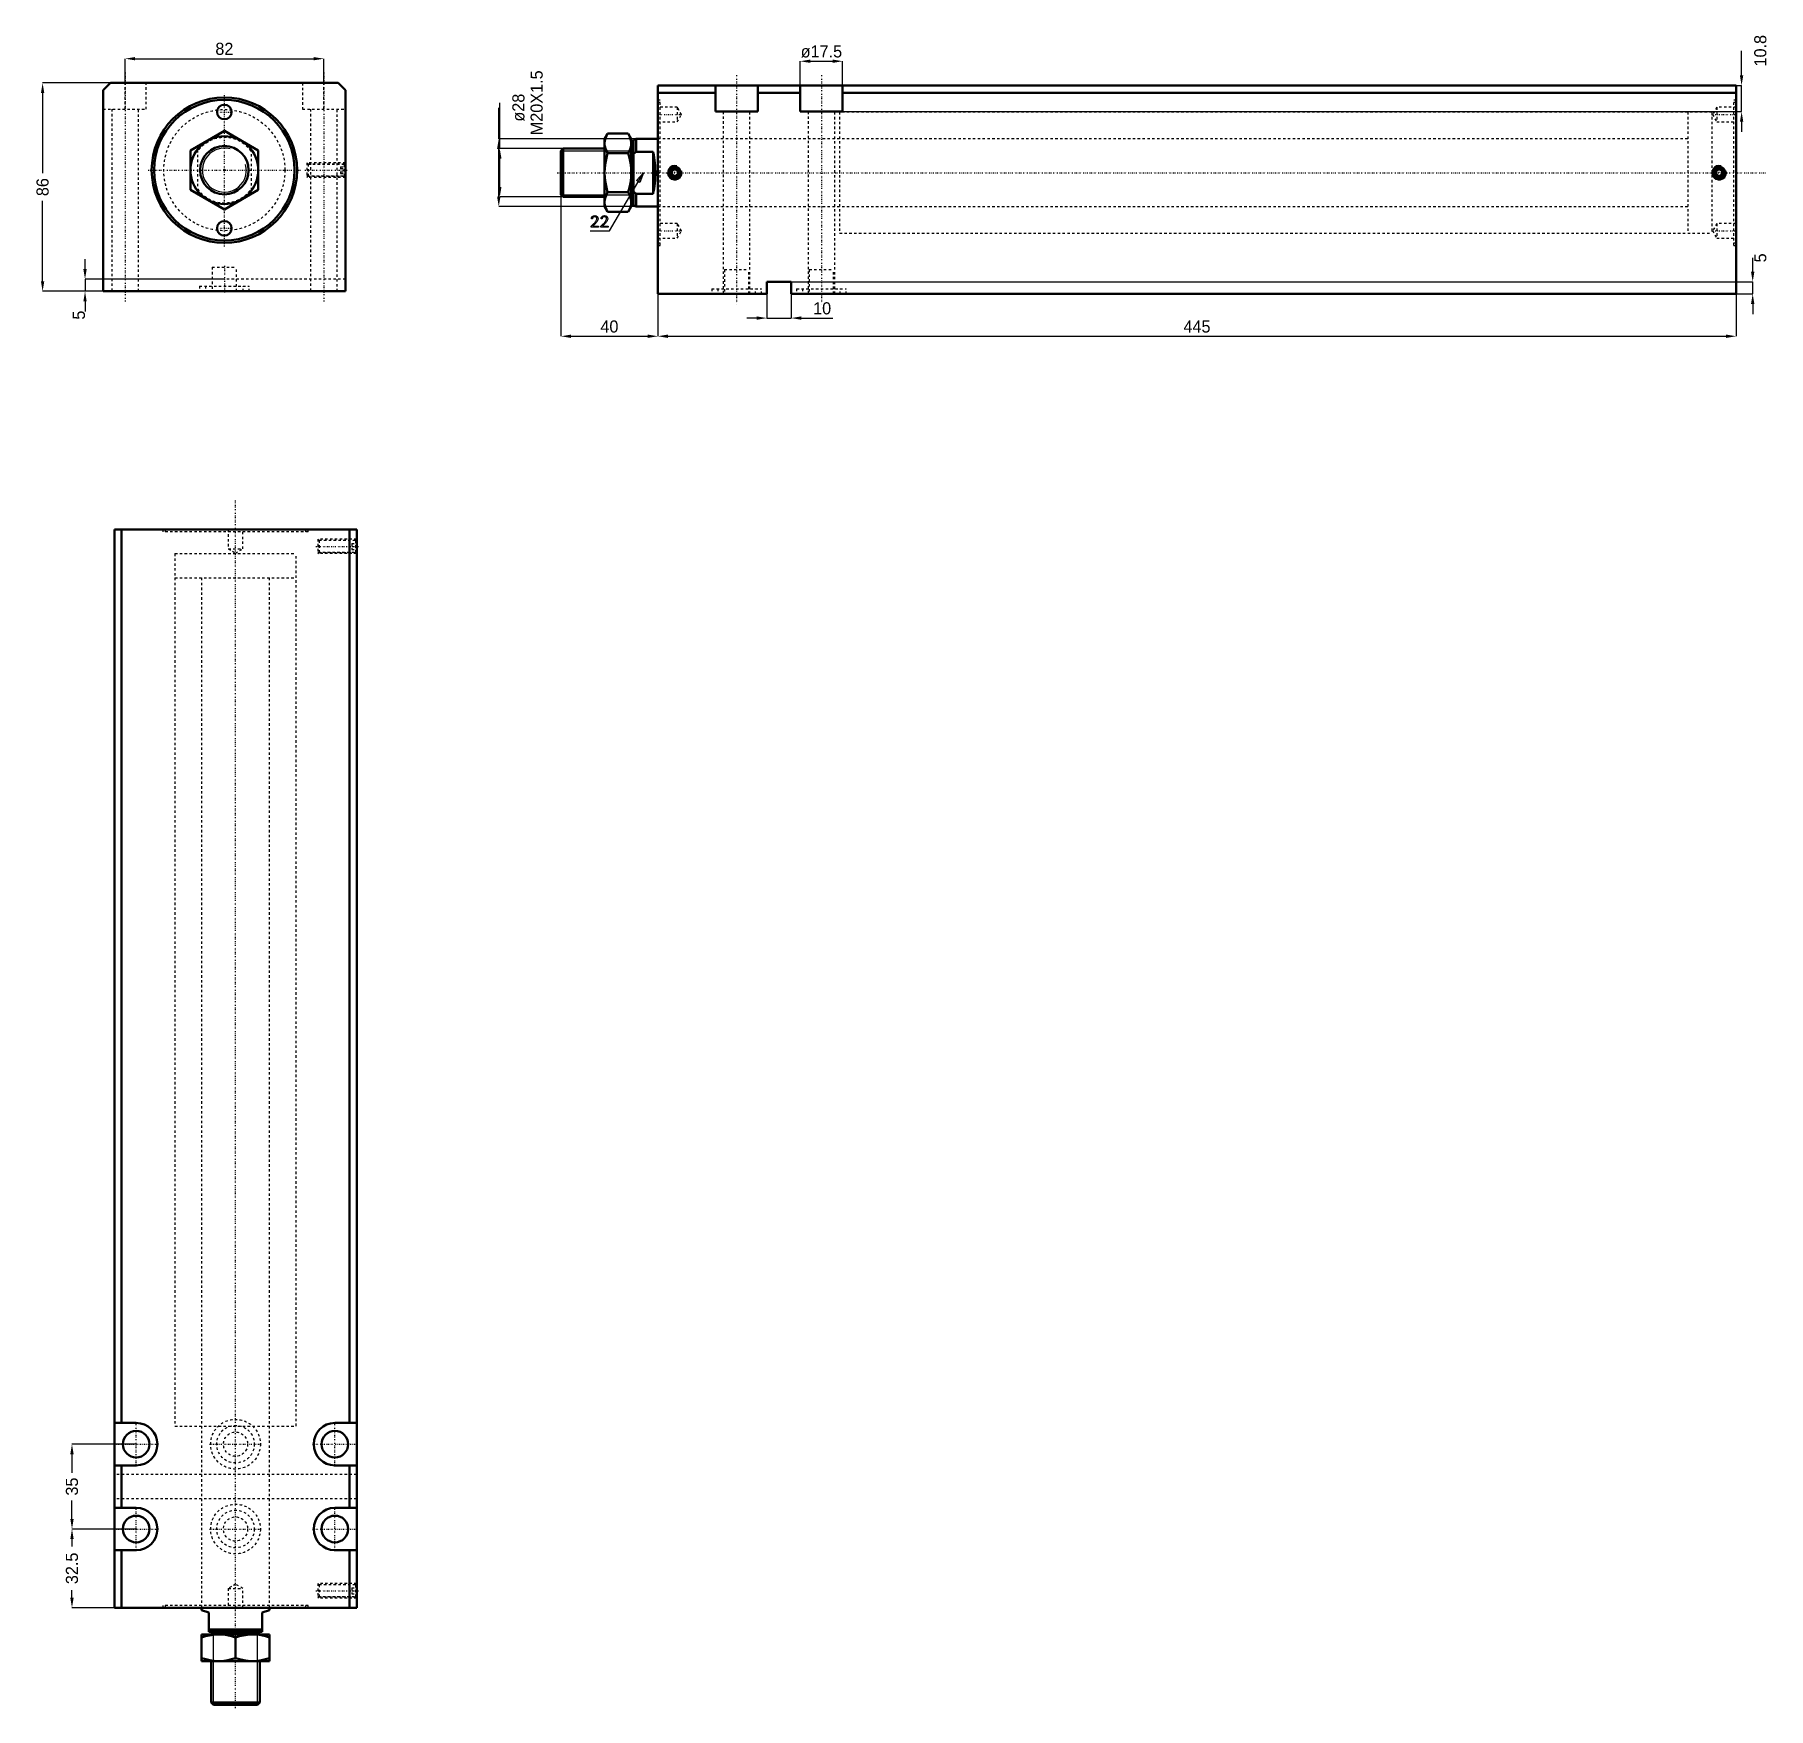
# Model space of a CAD drawing. Header units: millimetres. Extents: x -78 to 637, y -635 to 56.
import ezdxf

# ---------------------------------------------------------------- set-up
doc = ezdxf.new("R2010")
doc.units = ezdxf.units.MM
doc.linetypes.add('Center', pattern=[1.5, 0.45, -0.5, 0.05, -0.5])
doc.linetypes.add('Dashed', pattern=[2, 1, -1])
for name, color, linetype, lineweight in [('2d ConnectionPoints', 7, 'Continuous', 50), ('AM_0', 7, 'Continuous', 50), ('AM_5', 3, 'Continuous', 25), ('AM_7', 7, 'Center', 25), ('AM_9', 6, 'Dashed', 25)]:
    doc.layers.add(name, color=color, linetype=linetype, lineweight=lineweight)
doc.dimstyles.new('ISO-25', dxfattribs={"dimtxt": 2.5, "dimasz": 2.5, "dimexe": 1.25, "dimexo": 0.625, "dimtad": 1, "dimtxsty": 'Standard', "dimcen": 2.5, "dimadec": 0, "dimazin": 0, "dimtfac": 1, "dimtmove": 0, "dimatfit": 3, "dimfxl": 0, "dimarcsym": 0})

# ---------------------------------------------------------------- blocks, each defined once
blk = doc.blocks.new('1_JECX_MF_EXLA_50_350_0_rod__0_in_JECX_MF_160_EXLA_50_350_0__0')
at = {"layer": 'AM_0'}
for p, q in [((-14, 8.08), (0, 16.17)), ((0, 16.17), (14, 8.08)), ((-14, -8.08), (-14, 8.08)), ((14, 8.08), (14, -8.08)), ((0, -16.17), (-14, -8.08)), ((14, -8.08), (0, -16.17))]:
    blk.add_line(p, q, dxfattribs=at)
for radius in [14, 10]:
    blk.add_circle((0, 0), radius, dxfattribs=at)
at = {"layer": 'AM_5'}
blk.add_arc((0, 0), 9.08, 75, 15, dxfattribs=at)
at = {"layer": 'AM_9'}
for p, q in [((-11, -8.66), (-11, 8.66)), ((11, 8.66), (11, -8.66))]:
    blk.add_line(p, q, dxfattribs=at)
for start, end in [(35.43094, 144.56906), (215.43094, 324.56906)]:
    blk.add_arc((0, 0), 13.5, start, end, dxfattribs=at)
blk = doc.blocks.new('2_JECX_MF_EXLA_50_350_0_body__0_in_JECX_MF_160_EXLA_50_350_0__0')
at = {"layer": 'AM_0'}
for p, q in [((-47, 36), (-50, 33)), ((47, 36), (-47, 36)), ((50, 33), (47, 36)), ((-50, 33), (-50, -50)), ((50, -50), (50, 33)), ((-50, -50), (50, -50))]:
    blk.add_line(p, q, dxfattribs=at)
for centre, radius in [((0, 0), 30), ((0, 0), 29), ((0, 24), 3), ((0, -24), 3)]:
    blk.add_circle(centre, radius, dxfattribs=at)
at = {"layer": 'AM_5', "linetype": 'Dashed'}
for p, q in [((50, 3), (34, 3)), ((50, -3), (34, -3))]:
    blk.add_line(p, q, dxfattribs=at)
at = {"layer": 'AM_7'}
for p, q in [((-41, 40.3), (-41, -54.3)), ((41, 40.3), (41, -54.3)), ((0, -31.5), (0, 31.5)), ((-3.15, 24), (3.15, 24)), ((-31.5, 0), (31.5, 0)), ((33.2, 0), (50.8, 0)), ((-3.15, -24), (3.15, -24)), ((0, -39.5), (0, -50.5))]:
    blk.add_line(p, q, dxfattribs=at)
at = {"layer": 'AM_9'}
for p, q in [((-41, 25.2), (-41, 36)), ((-32.25, 25.2), (-32.25, 36)), ((32.25, 36), (32.25, 25.2)), ((41, 25.2), (41, 36)), ((-50, 25.2), (-32.25, 25.2)), ((-46.5, 25.2), (-46.5, -50)), ((-35.5, -50), (-35.5, 25.2)), ((32.25, 25.2), (50, 25.2)), ((35.5, 25.2), (35.5, -50)), ((46.5, -50), (46.5, 25.2)), ((34.54, 2.46), (34, 3)), ((34, 3), (34, -3)), ((49.5, 2.4), (34, 2.4)), ((49.46, 2.46), (34.54, 2.46)), ((34.54, 2.46), (34.54, -2.46)), ((48, 1.44), (50, 1.44)), ((48, 1.44), (48, -1.44)), ((48, 0.72), (50, 0.72)), ((50, 3), (49.46, 2.46)), ((49.46, 2.46), (49.46, -2.46)), ((50, 1.9), (49.5, 2.4)), ((49.5, 2.4), (49.5, -2.4)), ((34, -2.4), (49.5, -2.4)), ((34, -3), (34.54, -2.46)), ((34.54, -2.46), (49.46, -2.46)), ((48, -0.72), (50, -0.72)), ((48, -1.44), (50, -1.44)), ((49.46, -2.46), (50, -3)), ((49.5, -2.4), (50, -1.9)), ((-5, -40), (5, -40)), ((-5, -40), (-5, -50)), ((5, -50), (5, -40)), ((50, -45), (-50, -45)), ((-10.25, -47.9), (10.25, -47.9)), ((-10.25, -47.9), (-10.25, -50)), ((-7.75, -47.9), (-7.75, -50)), ((7.75, -50), (7.75, -47.9)), ((10.25, -50), (10.25, -47.9))]:
    blk.add_line(p, q, dxfattribs=at)
blk.add_circle((0, 0), 25, dxfattribs=at)
blk = doc.blocks.new('*D3')
at = {"layer": 'AM_5', "color": 0, "lineweight": -2}
for p, q in [((-41, 36), (-41, 46)), ((-36.83, 46), (36.83, 46)), ((41, 36), (41, 46))]:
    blk.add_line(p, q, dxfattribs=at)
at = {"layer": 'AM_5', "color": 0}
for points in [[(-36.83, 46.69), (-36.83, 45.31), (-41, 46)], [(36.83, 45.31), (36.83, 46.69), (41, 46)]]:
    blk.add_solid(points, dxfattribs=at)
at = {"layer": 'Defpoints', "color": 0}
for p in [(41, 46), (-41, 36), (41, 36)]:
    blk.add_point(p, dxfattribs=at)
at = {"layer": 'AM_5', "color": 0, "insert": (0, 50.05), "char_height": 5, "attachment_point": 5}
blk.add_mtext('82', dxfattribs=at)
blk = doc.blocks.new('*D4')
at = {"layer": 'AM_5', "color": 0, "lineweight": -2}
for p, q in [((-47, 36), (-75, 36)), ((-75, 31.83), (-75, -1.28)), ((-75, -45.83), (-75, -12.72)), ((-50, -50), (-75, -50))]:
    blk.add_line(p, q, dxfattribs=at)
at = {"layer": 'AM_5', "color": 0}
for points in [[(-74.31, 31.83), (-75.69, 31.83), (-75, 36)], [(-75.69, -45.83), (-74.31, -45.83), (-75, -50)]]:
    blk.add_solid(points, dxfattribs=at)
at = {"layer": 'Defpoints', "color": 0}
for p in [(-47, 36), (-75, -50), (-50, -50)]:
    blk.add_point(p, dxfattribs=at)
at = {"layer": 'AM_5', "color": 0, "insert": (-75, -7), "char_height": 5, "attachment_point": 5, "rotation": 90}
blk.add_mtext('86', dxfattribs=at)
blk = doc.blocks.new('*D5')
at = {"layer": 'AM_5', "color": 0, "lineweight": -2}
for p, q in [((-57.5, -40.83), (-57.5, -36.67)), ((0, -45), (-57.5, -45)), ((-57.5, -45), (-57.5, -50)), ((-50, -50), (-57.5, -50)), ((-57.5, -54.17), (-57.5, -58.33))]:
    blk.add_line(p, q, dxfattribs=at)
at = {"layer": 'AM_5', "color": 0}
for points in [[(-58.19, -40.83), (-56.81, -40.83), (-57.5, -45)], [(-56.81, -54.17), (-58.19, -54.17), (-57.5, -50)]]:
    blk.add_solid(points, dxfattribs=at)
at = {"layer": 'Defpoints', "color": 0}
for p in [(-57.5, -50), (-50, -50), (0, -45)]:
    blk.add_point(p, dxfattribs=at)
at = {"layer": 'AM_5', "color": 0, "insert": (-60, -59.83), "char_height": 5, "attachment_point": 5, "rotation": 90}
blk.add_mtext('5', dxfattribs=at)
blk = doc.blocks.new('1_JECX_MF_EXLA_50_350_0_rod__0_in_JECX_MF_160_EXLA_50_350_0__4')
at = {"layer": 'AM_0'}
for p, q in [((-14, 0), (-14, -1.03)), ((14, -1.03), (14, 0)), ((-11, -2), (-14, -1.03)), ((-11, -10), (-11, -2)), ((14, -1.03), (11, -2)), ((11, -2), (11, -10)), ((14, -11), (-14, -11)), ((-14, -22), (-14, -11)), ((-11, -9), (11, -9)), ((-11, -10), (11, -10)), ((-9.08, -10), (-10, -10.92)), ((-10, -10.92), (10, -10.92)), ((-10, -10.92), (-10, -11)), ((0, -20.75), (0, -12.25)), ((10, -10.92), (9.08, -10)), ((10, -11), (10, -10.92)), ((14, -11), (14, -22)), ((14, -22), (-14, -22)), ((-10, -22), (-10, -39.08)), ((10, -39.08), (10, -22)), ((-10, -39.08), (-9.08, -40)), ((-10, -39.08), (10, -39.08)), ((-9.08, -40), (9.08, -40)), ((9.08, -40), (10, -39.08))]:
    blk.add_line(p, q, dxfattribs=at)
for points in [[(-7, -11), (-7.5, -11.01), (-9.13, -11.12), (-10.75, -11.38), (-12.39, -11.76), (-14, -12.25)], [(0, -12.25), (-1.7, -11.74), (-3.43, -11.34), (-5.21, -11.09), (-7, -11)], [(7, -11), (6.5, -11.01), (4.87, -11.12), (3.25, -11.38), (1.61, -11.76), (0, -12.25)], [(14, -12.25), (12.3, -11.74), (10.57, -11.34), (8.79, -11.09), (7, -11)], [(-14, -20.75), (-12.3, -21.26), (-10.57, -21.66), (-8.79, -21.91), (-7, -22)], [(-7, -22), (-6.5, -21.99), (-4.87, -21.88), (-3.25, -21.62), (-1.61, -21.24), (0, -20.75)], [(0, -20.75), (1.7, -21.26), (3.43, -21.66), (5.21, -21.91), (7, -22)], [(7, -22), (7.5, -21.99), (9.13, -21.88), (10.75, -21.62), (12.39, -21.24), (14, -20.75)]]:
    blk.add_lwpolyline(points, dxfattribs=at)
at = {"layer": 'AM_5'}
for p, q in [((-9.08, -40), (-9.08, -10)), ((9.08, -40), (9.08, -10))]:
    blk.add_line(p, q, dxfattribs=at)
at = {"layer": 'AM_7'}
blk.add_line((0, -41.5), (0, 457.25), dxfattribs=at)
at = {"layer": 'AM_9'}
for p, q in [((-25, 435), (25, 435)), ((-25, 435), (-25, 425)), ((25, 425), (25, 435)), ((-25, 425), (25, 425)), ((-14, 425), (-14, 0)), ((14, 0), (14, 425))]:
    blk.add_line(p, q, dxfattribs=at)
blk = doc.blocks.new('2_JECX_MF_EXLA_50_350_0_body__0_in_JECX_MF_160_EXLA_50_350_0__4')
at = {"layer": 'AM_0'}
for p, q in [((50, 445), (-50, 445)), ((-50, 445), (-50, 0)), ((-47, 445), (-47, 76.25)), ((47, 445), (47, 76.25)), ((50, 445), (50, 0)), ((-41, 76.25), (-50, 76.25)), ((50, 76.25), (41, 76.25)), ((-50, 58.75), (-41, 58.75)), ((-47, 58.75), (-47, 41.25)), ((41, 58.75), (50, 58.75)), ((47, 58.75), (47, 41.25)), ((-41, 41.25), (-50, 41.25)), ((50, 41.25), (41, 41.25)), ((-50, 23.75), (-41, 23.75)), ((-47, 23.75), (-47, 0)), ((41, 23.75), (50, 23.75)), ((47, 23.75), (47, 0)), ((50, 0), (-50, 0))]:
    blk.add_line(p, q, dxfattribs=at)
for centre in [(-41, 67.5), (41, 67.5), (-41, 32.5), (41, 32.5)]:
    blk.add_circle(centre, 5.5, dxfattribs=at)
for centre, start, end in [((-41, 67.5), 270, 90), ((41, 67.5), 90, 270), ((-41, 32.5), 270, 90), ((41, 32.5), 90, 270)]:
    blk.add_arc(centre, 8.75, start, end, dxfattribs=at)
at = {"layer": 'AM_5', "linetype": 'Dashed'}
for p, q in [((50, 441), (34, 441)), ((50, 435), (34, 435)), ((50, 10), (34, 10)), ((50, 4), (34, 4))]:
    blk.add_line(p, q, dxfattribs=at)
at = {"layer": 'AM_7'}
for p, q in [((33.2, 438), (50.8, 438)), ((-41, 58.3125), (-41, 76.6875)), ((41, 58.3125), (41, 76.6875)), ((-50.1875, 67.5), (-31.8125, 67.5)), ((-10.7625, 67.5), (10.7625, 67.5)), ((31.8125, 67.5), (50.1875, 67.5)), ((-41, 23.3125), (-41, 41.6875)), ((41, 23.3125), (41, 41.6875)), ((-50.1875, 32.5), (-31.8125, 32.5)), ((-10.7625, 32.5), (10.7625, 32.5)), ((31.8125, 32.5), (50.1875, 32.5)), ((33.2, 7), (50.8, 7))]:
    blk.add_line(p, q, dxfattribs=at)
at = {"layer": 'AM_9'}
for p, q in [((-30, 445), (-30, 444)), ((30, 444), (-30, 444)), ((-29, 445), (-29, 444)), ((-3, 445), (-3, 437)), ((3, 437), (3, 445)), ((29, 444), (29, 445)), ((30, 444), (30, 445)), ((-3, 437), (3, 437)), ((-3, 437), (0, 435.2679)), ((0, 435.2679), (3, 437)), ((34, 441), (34, 435)), ((34.5415, 440.4585), (34, 441)), ((49.5, 440.4), (34, 440.4)), ((49.4585, 440.4585), (34.5415, 440.4585)), ((34.5415, 440.4585), (34.5415, 435.5415)), ((48, 439.25), (50, 439.25)), ((48, 439.25), (48, 436.75)), ((48, 438), (50, 438)), ((48, 436.75), (50, 436.75)), ((50, 441), (49.4585, 440.4585)), ((49.4585, 440.4585), (49.4585, 435.5415)), ((50, 439.9), (49.5, 440.4)), ((49.5, 440.4), (49.5, 435.6)), ((-25, 435), (25, 435)), ((-25, 435), (-25, 75)), ((25, 75), (25, 435)), ((34, 435.6), (49.5, 435.6)), ((34, 435), (34.5415, 435.5415)), ((34.5415, 435.5415), (49.4585, 435.5415)), ((49.4585, 435.5415), (50, 435)), ((49.5, 435.6), (50, 436.1)), ((-25, 75), (25, 75)), ((-14, 75), (-14, 0)), ((14, 0), (14, 75)), ((50, 55), (-50, 55)), ((50, 45), (-50, 45)), ((0, 9.7321), (-3, 8)), ((-3, 8), (-3, 0)), ((-3, 8), (3, 8)), ((3, 8), (0, 9.7321)), ((3, 0), (3, 8)), ((34, 10), (34, 4)), ((34.5415, 9.4585), (34, 10)), ((49.5, 9.4), (34, 9.4)), ((49.4585, 9.4585), (34.5415, 9.4585)), ((34.5415, 9.4585), (34.5415, 4.5415)), ((48, 8.25), (50, 8.25)), ((48, 8.25), (48, 5.75)), ((50, 10), (49.4585, 9.4585)), ((49.4585, 9.4585), (49.4585, 4.5415)), ((50, 8.9), (49.5, 9.4)), ((49.5, 9.4), (49.5, 4.6)), ((30, 1), (-30, 1)), ((-30, 1), (-30, 0)), ((-29, 1), (-29, 0)), ((29, 0), (29, 1)), ((30, 0), (30, 1)), ((34, 4.6), (49.5, 4.6)), ((34, 4), (34.5415, 4.5415)), ((34.5415, 4.5415), (49.4585, 4.5415)), ((48, 7), (50, 7)), ((48, 5.75), (50, 5.75)), ((49.4585, 4.5415), (50, 4)), ((49.5, 4.6), (50, 5.1))]:
    blk.add_line(p, q, dxfattribs=at)
for centre, radius in [((0, 67.5), 10.25), ((0, 67.5), 7.75), ((0, 67.5), 5), ((0, 32.5), 10.25), ((0, 32.5), 7.75), ((0, 32.5), 5)]:
    blk.add_circle(centre, radius, dxfattribs=at)
blk = doc.blocks.new('*D11')
at = {"layer": 'AM_5', "color": 0, "lineweight": -2}
for p, q in [((-36.38, -525.76), (-62.88, -525.76)), ((-62.88, -529.93), (-62.88, -537.6)), ((-62.88, -556.6), (-62.88, -548.93)), ((-36.38, -560.76), (-62.88, -560.76))]:
    blk.add_line(p, q, dxfattribs=at)
at = {"layer": 'AM_5', "color": 0}
for points in [[(-63.58, -529.93), (-62.19, -529.93), (-62.88, -525.76)], [(-63.58, -556.6), (-62.19, -556.6), (-62.88, -560.76)]]:
    blk.add_solid(points, dxfattribs=at)
at = {"layer": 'Defpoints', "color": 0}
for p in [(-62.88, -525.76), (-36.38, -525.76), (-36.38, -560.76)]:
    blk.add_point(p, dxfattribs=at)
at = {"layer": 'AM_5', "color": 0, "insert": (-62.88, -543.26), "char_height": 5, "attachment_point": 5, "rotation": 90}
blk.add_mtext('35', dxfattribs=at)
blk = doc.blocks.new('*D12')
at = {"layer": 'AM_5', "color": 0, "lineweight": -2}
for p, q in [((-36.38, -560.76), (-62.88, -560.76)), ((-62.88, -564.93), (-62.88, -568.01)), ((-62.88, -589.1), (-62.88, -586.01)), ((-45.38, -593.26), (-62.88, -593.26))]:
    blk.add_line(p, q, dxfattribs=at)
at = {"layer": 'AM_5', "color": 0}
for points in [[(-63.58, -564.93), (-62.19, -564.93), (-62.88, -560.76)], [(-63.58, -589.1), (-62.19, -589.1), (-62.88, -593.26)]]:
    blk.add_solid(points, dxfattribs=at)
at = {"layer": 'Defpoints', "color": 0}
for p in [(-36.38, -560.76), (-62.88, -593.26), (-45.38, -593.26)]:
    blk.add_point(p, dxfattribs=at)
at = {"layer": 'AM_5', "color": 0, "insert": (-62.88, -577.01), "char_height": 5, "attachment_point": 5, "rotation": 90}
blk.add_mtext('32.5', dxfattribs=at)
blk = doc.blocks.new('1_JECX_MF_EXLA_50_350_0_rod__0_in_JECX_MF_160_EXLA_50_350_0__2')
at = {"layer": 'AM_0'}
for p, q in [((-20.75, 16.17), (-22, 14)), ((-20.75, 16.17), (-12.25, 16.17)), ((-11, 14), (-12.25, 16.17)), ((-39.08, 10), (-40, 9.08)), ((-40, 9.08), (-40, -9.08)), ((-22, 10), (-39.08, 10)), ((-39.08, 10), (-39.08, -10)), ((-22, 14), (-22, -14)), ((-20.75, 8.08), (-12.25, 8.08)), ((-11, 14), (-11, -14)), ((-10.92, 10), (-11, 10)), ((-10, 9.08), (-10.92, 10)), ((-10.92, 10), (-10.92, -10)), ((-9, 14), (-10, 13.5)), ((-10, 13.5), (-10, -13.5)), ((-9, 8.66), (-10, 7.83)), ((0, 14), (-9, 14)), ((-9, 14), (-9, 8.66)), ((-2, 8.66), (-9, 8.66)), ((-2, 8.66), (-2, -8.66)), ((-40, -9.08), (-39.08, -10)), ((-39.08, -10), (-22, -10)), ((-22, -14), (-20.75, -16.17)), ((-20.75, -8.08), (-12.25, -8.08)), ((-12.25, -16.17), (-11, -14)), ((-11, -10), (-10.92, -10)), ((-10.92, -10), (-10, -9.08)), ((-10, -13.5), (-9, -14)), ((-9, -8.66), (-2, -8.66)), ((-9, -8.66), (-9, -14)), ((-9, -14), (0, -14)), ((-20.75, -16.17), (-12.25, -16.17))]:
    blk.add_line(p, q, dxfattribs=at)
for points in [[(-20.75, 16.17), (-21.26, 15.18), (-21.66, 14.19), (-21.91, 13.16), (-22, 12.12)], [(-11, 12.12), (-11.01, 12.41), (-11.12, 13.36), (-11.38, 14.29), (-11.76, 15.23), (-12.25, 16.17)], [(-22, 12.12), (-21.99, 11.84), (-21.88, 10.89), (-21.62, 9.96), (-21.24, 9.01), (-20.75, 8.08)], [(-20.75, 8.08), (-21.26, 6.12), (-21.66, 4.12), (-21.91, 2.07), (-22, 0)], [(-12.25, 8.08), (-11.74, 9.07), (-11.34, 10.06), (-11.09, 11.09), (-11, 12.12)], [(-11, 0), (-11, 0.03), (-11.09, 2.05), (-11.33, 4.06), (-11.73, 6.08), (-12.25, 8.08)], [(-2, -8.66), (-1.77, -7.67), (-1.57, -6.62), (-1.39, -5.52), (-1.25, -4.38), (-1.15, -3.2), (-1.07, -2), (-1.03, -0.78), (-1.03, 0.44), (-1.06, 1.65), (-1.12, 2.86), (-1.22, 4.04), (-1.35, 5.2), (-1.51, 6.31), (-1.71, 7.37), (-1.93, 8.38), (-2, 8.66)], [(-22, 0), (-22, -0.03), (-21.91, -2.05), (-21.67, -4.06), (-21.27, -6.08), (-20.75, -8.08)], [(-12.25, -8.08), (-11.74, -6.12), (-11.34, -4.12), (-11.09, -2.07), (-11, 0)], [(-20.75, -8.08), (-21.26, -9.07), (-21.66, -10.06), (-21.91, -11.09), (-22, -12.12)], [(-22, -12.12), (-21.99, -12.41), (-21.88, -13.36), (-21.62, -14.29), (-21.24, -15.23), (-20.75, -16.17)], [(-11, -12.12), (-11.01, -11.84), (-11.12, -10.89), (-11.38, -9.96), (-11.76, -9.01), (-12.25, -8.08)], [(-12.25, -16.17), (-11.74, -15.18), (-11.34, -14.19), (-11.09, -13.16), (-11, -12.12)], [(-10, -7.83), (-9.96, -7.86), (-9, -8.66)]]:
    blk.add_lwpolyline(points, dxfattribs=at)
at = {"layer": 'AM_5'}
for p, q in [((-40, 9.08), (-10, 9.08)), ((-40, -9.08), (-10, -9.08))]:
    blk.add_line(p, q, dxfattribs=at)
at = {"layer": 'AM_7'}
blk.add_line((-41.5, 0), (457.25, 0), dxfattribs=at)
at = {"layer": 'AM_9'}
for p, q in [((435, 25), (425, 25)), ((425, 25), (425, -25)), ((435, 25), (435, -25)), ((425, 14), (0, 14)), ((0, -14), (425, -14)), ((425, -25), (435, -25))]:
    blk.add_line(p, q, dxfattribs=at)
blk = doc.blocks.new('2_JECX_MF_EXLA_50_350_0_body__0_in_JECX_MF_160_EXLA_50_350_0__2')
at = {"layer": 'AM_0'}
for p, q in [((445, 36), (0, 36)), ((0, -50), (0, 36)), ((23.75, 36), (23.75, 25.2)), ((41.25, 25.2), (41.25, 36)), ((58.75, 36), (58.75, 25.2)), ((76.25, 25.2), (76.25, 36)), ((445, -50), (445, 36)), ((23.75, 33), (0, 33)), ((58.75, 33), (41.25, 33)), ((445, 33), (76.25, 33)), ((23.75, 25.2), (41.25, 25.2)), ((58.75, 25.2), (76.25, 25.2)), ((7, 1.44), (5.75, 0.72)), ((5.75, 0.72), (5.75, -0.72)), ((8.25, 0.72), (7, 1.44)), ((8.25, -0.72), (8.25, 0.72)), ((438, 1.44), (436.75, 0.72)), ((436.75, 0.72), (436.75, -0.72)), ((439.25, 0.72), (438, 1.44)), ((439.25, -0.72), (439.25, 0.72)), ((5.75, -0.72), (7, -1.44)), ((7, -1.44), (8.25, -0.72)), ((436.75, -0.72), (438, -1.44)), ((438, -1.44), (439.25, -0.72)), ((45, -50), (0, -50)), ((45, -45), (45, -50)), ((55, -45), (45, -45)), ((55, -50), (55, -45)), ((445, -50), (55, -50))]:
    blk.add_line(p, q, dxfattribs=at)
for centre, radius in [((7, 0), 2.46), ((7, 0), 2.4), ((7, 0), 1.9), ((438, 0), 2.46), ((438, 0), 2.4), ((438, 0), 1.9)]:
    blk.add_circle(centre, radius, dxfattribs=at)
at = {"layer": 'AM_5'}
for centre in [(7, 0), (438, 0)]:
    blk.add_arc(centre, 3, 75, 15, dxfattribs=at)
at = {"layer": 'AM_7'}
for p, q in [((32.5, 40.3), (32.5, -54.3)), ((67.5, 40.3), (67.5, -54.3)), ((-0.49, 24), (10.22, 24)), ((434.78, 24), (445.49, 24)), ((7, -3.15), (7, 3.15)), ((438, -3.15), (438, 3.15)), ((-0.49, -24), (10.22, -24)), ((434.78, -24), (445.49, -24))]:
    blk.add_line(p, q, dxfattribs=at)
at = {"layer": 'AM_9'}
for p, q in [((1, 30), (0, 30)), ((1, 29), (0, 29)), ((1, -30), (1, 30)), ((444, -30), (444, 30)), ((445, 30), (444, 30)), ((445, 29), (444, 29)), ((8, 27), (0, 27)), ((9.73, 24), (8, 27)), ((8, 27), (8, 21)), ((8, 21), (9.73, 24)), ((27, 25.2), (27, -50)), ((38, -50), (38, 25.2)), ((62, 25.2), (62, -50)), ((73, -50), (73, 25.2)), ((435, 25), (75, 25)), ((75, 25), (75, -25)), ((435, 25), (435, -25)), ((437, 27), (435.27, 24)), ((435.27, 24), (437, 21)), ((445, 27), (437, 27)), ((437, 27), (437, 21)), ((0, 21), (8, 21)), ((437, 21), (445, 21)), ((75, 14), (0, 14)), ((0, -14), (75, -14)), ((8, -21), (0, -21)), ((9.73, -24), (8, -21)), ((8, -21), (8, -27)), ((437, -21), (435.27, -24)), ((445, -21), (437, -21)), ((437, -21), (437, -27)), ((0, -27), (8, -27)), ((8, -27), (9.73, -24)), ((75, -25), (435, -25)), ((435.27, -24), (437, -27)), ((437, -27), (445, -27)), ((0, -29), (1, -29)), ((0, -30), (1, -30)), ((444, -29), (445, -29)), ((444, -30), (445, -30)), ((27.5, -40), (37.5, -40)), ((27.5, -40), (27.5, -50)), ((37.5, -50), (37.5, -40)), ((62.5, -40), (72.5, -40)), ((62.5, -40), (62.5, -50)), ((72.5, -50), (72.5, -40)), ((22.25, -47.9), (42.75, -47.9)), ((22.25, -47.9), (22.25, -50)), ((24.75, -47.9), (24.75, -50)), ((40.25, -50), (40.25, -47.9)), ((42.75, -50), (42.75, -47.9)), ((57.25, -47.9), (77.75, -47.9)), ((57.25, -47.9), (57.25, -50)), ((59.75, -47.9), (59.75, -50)), ((75.25, -50), (75.25, -47.9)), ((77.75, -50), (77.75, -47.9))]:
    blk.add_line(p, q, dxfattribs=at)
blk = doc.blocks.new('*D24')
at = {"layer": 'AM_5', "color": 0, "lineweight": -2}
for p, q in [((237.66, 34.95), (237.66, 44.95)), ((241.83, 44.95), (251, 44.95)), ((255.16, 34.95), (255.16, 44.95))]:
    blk.add_line(p, q, dxfattribs=at)
at = {"layer": 'AM_5', "color": 0}
for points in [[(241.83, 45.65), (241.83, 44.26), (237.66, 44.95)], [(251, 45.65), (251, 44.26), (255.16, 44.95)]]:
    blk.add_solid(points, dxfattribs=at)
at = {"layer": 'Defpoints', "color": 0}
for p in [(255.16, 44.95), (237.66, 34.95), (255.16, 34.95)]:
    blk.add_point(p, dxfattribs=at)
at = {"layer": 'AM_5', "color": 0, "insert": (246.41, 48.95), "char_height": 5, "attachment_point": 5}
blk.add_mtext('ø17.5', dxfattribs=at)
blk = doc.blocks.new('*D25')
at = {"layer": 'AM_5', "color": 0, "lineweight": -2}
for p, q in [((626.16, 39.12), (626.16, 49.29)), ((255.16, 34.95), (626.16, 34.95)), ((626.16, 24.15), (626.16, 34.95)), ((255.16, 24.15), (626.16, 24.15)), ((626.16, 19.99), (626.16, 15.82))]:
    blk.add_line(p, q, dxfattribs=at)
at = {"layer": 'AM_5', "color": 0}
for points in [[(625.47, 39.12), (626.86, 39.12), (626.16, 34.95)], [(625.47, 19.99), (626.86, 19.99), (626.16, 24.15)]]:
    blk.add_solid(points, dxfattribs=at)
at = {"layer": 'Defpoints', "color": 0}
for p in [(255.16, 34.95), (626.16, 34.95), (255.16, 24.15)]:
    blk.add_point(p, dxfattribs=at)
at = {"layer": 'AM_5', "color": 0, "insert": (633.91, 49.29), "char_height": 5, "attachment_point": 5, "rotation": 90}
blk.add_mtext('10.8', dxfattribs=at)
blk = doc.blocks.new('*D26')
at = {"layer": 'AM_5', "color": 0, "lineweight": -2}
for p, q in [((178.91, -51.05), (178.91, -68.55)), ((623.91, -51.05), (623.91, -68.55)), ((183.08, -68.55), (619.75, -68.55))]:
    blk.add_line(p, q, dxfattribs=at)
at = {"layer": 'AM_5', "color": 0}
for points in [[(183.08, -67.85), (183.08, -69.24), (178.91, -68.55)], [(619.75, -67.85), (619.75, -69.24), (623.91, -68.55)]]:
    blk.add_solid(points, dxfattribs=at)
at = {"layer": 'Defpoints', "color": 0}
for p in [(178.91, -51.05), (623.91, -51.05), (623.91, -68.55)]:
    blk.add_point(p, dxfattribs=at)
at = {"layer": 'AM_5', "color": 0, "insert": (401.41, -64.55), "char_height": 5, "attachment_point": 5}
blk.add_mtext('445', dxfattribs=at)
blk = doc.blocks.new('*D27')
at = {"layer": 'AM_5', "color": 0, "lineweight": -2}
for p, q in [((138.91, -1.05), (138.91, -68.55)), ((178.91, -51.05), (178.91, -68.55)), ((143.08, -68.55), (174.75, -68.55))]:
    blk.add_line(p, q, dxfattribs=at)
at = {"layer": 'AM_5', "color": 0}
for points in [[(143.08, -67.85), (143.08, -69.24), (138.91, -68.55)], [(174.75, -67.85), (174.75, -69.24), (178.91, -68.55)]]:
    blk.add_solid(points, dxfattribs=at)
at = {"layer": 'Defpoints', "color": 0}
for p in [(138.91, -1.05), (178.91, -51.05), (178.91, -68.55)]:
    blk.add_point(p, dxfattribs=at)
at = {"layer": 'AM_5', "color": 0, "insert": (158.91, -64.55), "char_height": 5, "attachment_point": 5}
blk.add_mtext('40', dxfattribs=at)
blk = doc.blocks.new('*D28')
at = {"layer": 'AM_5', "color": 0, "lineweight": -2}
for p, q in [((113.25, 12.95), (113.25, 25.79)), ((169.91, 12.95), (113.25, 12.95)), ((113.25, -10.88), (113.25, 8.79)), ((169.91, -15.05), (113.25, -15.05))]:
    blk.add_line(p, q, dxfattribs=at)
at = {"layer": 'AM_5', "color": 0}
for points in [[(112.55, 8.79), (113.94, 8.79), (113.25, 12.95)], [(112.55, -10.88), (113.94, -10.88), (113.25, -15.05)]]:
    blk.add_solid(points, dxfattribs=at)
at = {"layer": 'Defpoints', "color": 0}
for p in [(113.25, 12.95), (169.91, 12.95), (169.91, -15.05)]:
    blk.add_point(p, dxfattribs=at)
at = {"layer": 'AM_5', "color": 0, "insert": (121.41, 25.79), "char_height": 5, "attachment_point": 5, "rotation": 90}
blk.add_mtext('ø28', dxfattribs=at)
blk = doc.blocks.new('*D29')
at = {"layer": 'AM_5', "color": 0, "lineweight": -2}
for p, q in [((113.66, 8.95), (113.66, 27.79)), ((139.83, 8.95), (113.66, 8.95)), ((113.66, -6.88), (113.66, 4.79)), ((139.91, -11.05), (113.66, -11.05))]:
    blk.add_line(p, q, dxfattribs=at)
at = {"layer": 'AM_5', "color": 0}
for points in [[(112.97, 4.79), (114.36, 4.79), (113.66, 8.95)], [(112.97, -6.88), (114.36, -6.88), (113.66, -11.05)]]:
    blk.add_solid(points, dxfattribs=at)
at = {"layer": 'Defpoints', "color": 0}
for p in [(113.66, 8.95), (139.83, 8.95), (139.91, -11.05)]:
    blk.add_point(p, dxfattribs=at)
at = {"layer": 'AM_5', "color": 0, "insert": (128.91, 27.79), "char_height": 5, "attachment_point": 5, "rotation": 90}
blk.add_mtext('M20X1.5', dxfattribs=at)
blk = doc.blocks.new('*D30')
at = {"layer": 'AM_5', "color": 0, "lineweight": -2}
for p, q in [((223.91, -46.05), (223.91, -61.05)), ((233.91, -51.05), (233.91, -61.05)), ((219.75, -61.05), (215.58, -61.05)), ((223.91, -61.05), (233.91, -61.05)), ((238.08, -61.05), (251.13, -61.05))]:
    blk.add_line(p, q, dxfattribs=at)
at = {"layer": 'AM_5', "color": 0}
for points in [[(219.75, -60.35), (219.75, -61.74), (223.91, -61.05)], [(238.08, -60.35), (238.08, -61.74), (233.91, -61.05)]]:
    blk.add_solid(points, dxfattribs=at)
at = {"layer": 'Defpoints', "color": 0}
for p in [(223.91, -46.05), (233.91, -51.05), (233.91, -61.05)]:
    blk.add_point(p, dxfattribs=at)
at = {"layer": 'AM_5', "color": 0, "insert": (246.71, -57.05), "char_height": 5, "attachment_point": 5}
blk.add_mtext('10', dxfattribs=at)
blk = doc.blocks.new('*D31')
at = {"layer": 'AM_5', "color": 0, "lineweight": -2}
for p, q in [((630.75, -41.88), (630.75, -36.21)), ((223.91, -46.05), (630.75, -46.05)), ((630.75, -51.05), (630.75, -46.05)), ((233.91, -51.05), (630.75, -51.05)), ((630.75, -55.21), (630.75, -59.38))]:
    blk.add_line(p, q, dxfattribs=at)
at = {"layer": 'AM_5', "color": 0}
for points in [[(630.05, -41.88), (631.44, -41.88), (630.75, -46.05)], [(630.05, -55.21), (631.44, -55.21), (630.75, -51.05)]]:
    blk.add_solid(points, dxfattribs=at)
at = {"layer": 'Defpoints', "color": 0}
for p in [(223.91, -46.05), (233.91, -51.05), (630.75, -51.05)]:
    blk.add_point(p, dxfattribs=at)
at = {"layer": 'AM_5', "color": 0, "insert": (633.91, -36.21), "char_height": 5, "attachment_point": 5, "rotation": 90}
blk.add_mtext('5', dxfattribs=at)

msp = doc.modelspace()

# ---------------------------------------------------------------- linework, layer by layer
at = {"layer": '2d ConnectionPoints'}
for p in [(0, 0), (178.914, -1.048), (4.618, -593.262)]:
    msp.add_point(p, dxfattribs=at)
at = {"layer": 'AM_5'}
for p, q in [((158.914, -25.048), (172.914, -1.048)), ((150.914, -25.048), (158.914, -25.048))]:
    msp.add_line(p, q, dxfattribs=at)
for points in [[(172.914, -1.048), (171.534, -5.067), (170.095, -4.227), (172.914, -1.048)], [(151.561, -22.937), (151.561, -22.937), (151.775, -22.741), (152.08, -22.455), (152.08, -22.455), (152.366, -22.179), (152.545, -21.999), (152.545, -21.999), (152.718, -21.818), (152.965, -21.534), (152.965, -21.534), (153.197, -21.234), (153.345, -21.026), (153.345, -21.026), (153.475, -20.818), (153.615, -20.522), (153.615, -20.522), (153.691, -20.245), (153.706, -20.07), (153.706, -20.07), (153.701, -19.972), (153.678, -19.834), (153.678, -19.834), (153.635, -19.705), (153.595, -19.625), (153.595, -19.625), (153.548, -19.551), (153.464, -19.452), (153.464, -19.452), (153.365, -19.369), (153.291, -19.323), (153.291, -19.323), (153.212, -19.284), (153.086, -19.242), (153.086, -19.242), (152.952, -19.22), (152.857, -19.215), (152.857, -19.215), (152.753, -19.22), (152.605, -19.243), (152.605, -19.243), (152.468, -19.286), (152.383, -19.326), (152.383, -19.326), (152.303, -19.374), (152.198, -19.461), (152.198, -19.461), (152.108, -19.566), (152.058, -19.646), (152.058, -19.646), (152.016, -19.733), (151.97, -19.875), (151.97, -19.875), (151.945, -20.03), (151.941, -20.142), (151.453, -20.142), (151.453, -20.142), (151.461, -19.975), (151.5, -19.743), (151.5, -19.743), (151.574, -19.532), (151.642, -19.404), (151.642, -19.404), (151.722, -19.286), (151.863, -19.133), (151.863, -19.133), (152.028, -19.006), (152.15, -18.936), (152.15, -18.936), (152.281, -18.879), (152.487, -18.817), (152.487, -18.817), (152.705, -18.783), (152.857, -18.777), (152.857, -18.777), (153, -18.783), (153.206, -18.814), (153.206, -18.814), (153.403, -18.872), (153.53, -18.926), (153.53, -18.926), (153.65, -18.992), (153.811, -19.111), (153.811, -19.111), (153.949, -19.255), (154.029, -19.365), (154.029, -19.365), (154.096, -19.485), (154.169, -19.68), (154.169, -19.68), (154.208, -19.894), (154.216, -20.047), (154.216, -20.047), (154.205, -20.221), (154.147, -20.487), (154.147, -20.487), (154.039, -20.761), (153.94, -20.948), (153.94, -20.948), (153.825, -21.134), (153.64, -21.402), (153.64, -21.402), (153.438, -21.659), (153.294, -21.824), (153.294, -21.824), (153.14, -21.991), (152.88, -22.262), (152.88, -22.262), (152.587, -22.557), (152.373, -22.768), (152.029, -23.106), (154.356, -23.109), (154.356, -23.548), (151.388, -23.548), (151.388, -23.093), (151.561, -22.937)], [(155.561, -22.937), (155.561, -22.937), (155.775, -22.741), (156.08, -22.455), (156.08, -22.455), (156.366, -22.179), (156.545, -21.999), (156.545, -21.999), (156.718, -21.818), (156.965, -21.534), (156.965, -21.534), (157.197, -21.234), (157.345, -21.026), (157.345, -21.026), (157.475, -20.818), (157.615, -20.522), (157.615, -20.522), (157.691, -20.245), (157.706, -20.07), (157.706, -20.07), (157.701, -19.972), (157.678, -19.834), (157.678, -19.834), (157.635, -19.705), (157.595, -19.625), (157.595, -19.625), (157.548, -19.551), (157.464, -19.452), (157.464, -19.452), (157.365, -19.369), (157.291, -19.323), (157.291, -19.323), (157.212, -19.284), (157.086, -19.242), (157.086, -19.242), (156.952, -19.22), (156.857, -19.215), (156.857, -19.215), (156.753, -19.22), (156.605, -19.243), (156.605, -19.243), (156.468, -19.286), (156.383, -19.326), (156.383, -19.326), (156.303, -19.374), (156.198, -19.461), (156.198, -19.461), (156.108, -19.566), (156.058, -19.646), (156.058, -19.646), (156.016, -19.733), (155.97, -19.875), (155.97, -19.875), (155.945, -20.03), (155.941, -20.142), (155.453, -20.142), (155.453, -20.142), (155.461, -19.975), (155.5, -19.743), (155.5, -19.743), (155.574, -19.532), (155.642, -19.404), (155.642, -19.404), (155.722, -19.286), (155.863, -19.133), (155.863, -19.133), (156.028, -19.006), (156.15, -18.936), (156.15, -18.936), (156.281, -18.879), (156.487, -18.817), (156.487, -18.817), (156.705, -18.783), (156.857, -18.777), (156.857, -18.777), (157, -18.783), (157.206, -18.814), (157.206, -18.814), (157.403, -18.872), (157.53, -18.926), (157.53, -18.926), (157.65, -18.992), (157.811, -19.111), (157.811, -19.111), (157.949, -19.255), (158.029, -19.365), (158.029, -19.365), (158.096, -19.485), (158.169, -19.68), (158.169, -19.68), (158.208, -19.894), (158.216, -20.047), (158.216, -20.047), (158.205, -20.221), (158.147, -20.487), (158.147, -20.487), (158.039, -20.761), (157.94, -20.948), (157.94, -20.948), (157.825, -21.134), (157.64, -21.402), (157.64, -21.402), (157.438, -21.659), (157.294, -21.824), (157.294, -21.824), (157.14, -21.991), (156.88, -22.262), (156.88, -22.262), (156.587, -22.557), (156.373, -22.768), (156.029, -23.106), (158.356, -23.109), (158.356, -23.548), (155.388, -23.548), (155.388, -23.093), (155.561, -22.937)]]:
    msp.add_lwpolyline(points, dxfattribs=at)

# ---------------------------------------------------------------- block references
for name, p in [('2_JECX_MF_EXLA_50_350_0_body__0_in_JECX_MF_160_EXLA_50_350_0__0', (0, 0)), ('2_JECX_MF_EXLA_50_350_0_body__0_in_JECX_MF_160_EXLA_50_350_0__2', (178.914, -1.048)), ('1_JECX_MF_EXLA_50_350_0_rod__0_in_JECX_MF_160_EXLA_50_350_0__2', (178.914, -1.048)), ('1_JECX_MF_EXLA_50_350_0_rod__0_in_JECX_MF_160_EXLA_50_350_0__0', (0, 0)), ('1_JECX_MF_EXLA_50_350_0_rod__0_in_JECX_MF_160_EXLA_50_350_0__4', (4.618, -593.262)), ('2_JECX_MF_EXLA_50_350_0_body__0_in_JECX_MF_160_EXLA_50_350_0__4', (4.618, -593.262))]:
    msp.add_blockref(name, p)

# ---------------------------------------------------------------- dimensions: what is measured, and where the dimension line sits
for base, p1, p2, text, picture, middle in [((41, 46), (-41, 36), (41, 36), '82', '*D3', (0, 46)), ((255.164, 44.952), (237.664, 34.952), (255.164, 34.952), 'ø17.5', '*D24', (246.414, 44.952)), ((178.914, -68.548), (138.914, -1.048), (178.914, -51.048), '40', '*D27', (158.914, -68.548)), ((233.914, -61.048), (223.914, -46.048), (233.914, -51.048), '10', '*D30', (246.713, -61.048)), ((623.914, -68.548), (178.914, -51.048), (623.914, -51.048), '445', '*D26', (401.414, -68.548))]:
    dim = msp.add_linear_dim(base=base, p1=p1, p2=p2, text=text, dimstyle='ISO-25', override={"dimtxt": 5, "dimasz": 4.166667, "dimexe": 0, "dimexo": 0, "dimgap": 1.5}, dxfattribs=at)
    dim.commit()
    dim.dimension.update_dxf_attribs({"geometry": picture, "text_midpoint": middle, "dimtype": 160})
for base, p1, p2, text, picture, middle in [((626.164, 34.952), (255.164, 24.152), (255.164, 34.952), '10.8', '*D25', (633.914, 49.286)), ((-75, -50), (-47, 36), (-50, -50), '86', '*D4', (-75, -7)), ((113.664, 8.952), (139.914, -11.048), (139.834, 8.952), 'M20X1.5', '*D29', (128.914, 27.786)), ((113.247, 12.952), (169.914, -15.048), (169.914, 12.952), 'ø28', '*D28', (121.414, 25.786)), ((630.747, -51.048), (223.914, -46.048), (233.914, -51.048), '5', '*D31', (633.914, -36.214)), ((-57.5, -50), (0, -45), (-50, -50), '5', '*D5', (-60, -59.833)), ((-62.882, -525.762), (-36.382, -560.762), (-36.382, -525.762), '35', '*D11', (-62.882, -543.262)), ((-62.882, -593.262), (-36.382, -560.762), (-45.382, -593.262), '32.5', '*D12', (-62.882, -577.012))]:
    dim = msp.add_linear_dim(base=base, p1=p1, p2=p2, angle=90, text=text, dimstyle='ISO-25', override={"dimtxt": 5, "dimasz": 4.166667, "dimexe": 0, "dimexo": 0, "dimgap": 1.5}, dxfattribs=at)
    dim.commit()
    dim.dimension.update_dxf_attribs({"geometry": picture, "text_midpoint": middle, "dimtype": 160, "text_rotation": 90})

doc.saveas('drawing.dxf')
